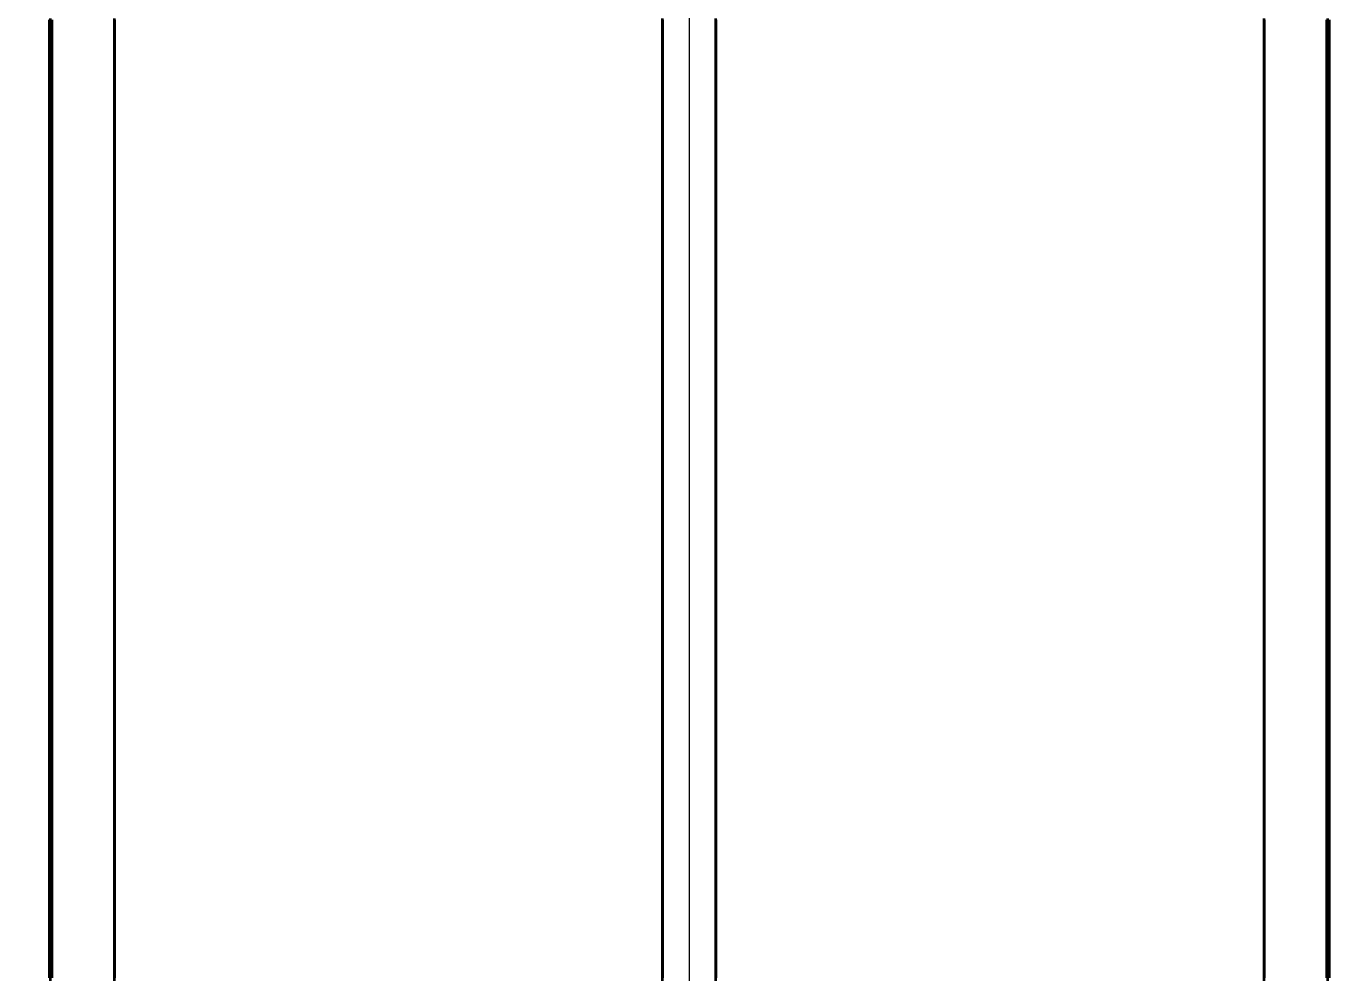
# Model space of a CAD drawing. Header units: millimetres. Extents: x 0 to 2382, y 0 to 420.
# Drawn here: x 178.68 to 184.79, y 111.96 to 116.41 of the extents above; entities that cross this region are included whole.
import ezdxf

# ---------------------------------------------------------------- set-up
doc = ezdxf.new("R2010")
doc.units = ezdxf.units.MM
doc.linetypes.add('IRAM-E-TRAZOS', pattern=[5, 4, -1])
for name, color, linetype, lineweight in [('01-VISIBLE', 7, 'CONTINUOUS', 70), ('02-OCULTA', 4, 'IRAM-E-TRAZOS', 35), ('04-COTA', 3, 'CONTINUOUS', 18)]:
    doc.layers.add(name, color=color, linetype=linetype, lineweight=lineweight)
doc.styles.add('ISO3098', font='isocpeur.ttf')
doc.dimstyles.new('FLAMA-IRAM', dxfattribs={"dimtxt": 3.5, "dimasz": 3.5, "dimexe": 2, "dimexo": 1.5, "dimgap": 1, "dimtad": 1, "dimdec": 1, "dimtxsty": 'ISO3098', "dimblk": 'IRAM_FLECHA', "dimblk1": 'IRAM_FLECHA', "dimblk2": 'IRAM_FLECHA', "dimcen": 2.5, "dimclrd": 256, "dimclre": 256, "dimclrt": 256, "dimazin": 3, "dimtfac": 1, "dimtmove": 0, "dimatfit": 3, "dimlwd": 18, "dimlwe": 18})

# ---------------------------------------------------------------- blocks, each defined once
blk = doc.blocks.new('IRAM_FLECHA')
blk.add_solid([(0, 0), (-1, 0.125), (-1, -0.125)])

msp = doc.modelspace()

# ---------------------------------------------------------------- linework, layer by layer
at = {"layer": '01-VISIBLE'}
for points in [[(178.7909, 116.4406), (178.7909, 116.3906), (178.7909, 116.3406), (178.7909, 116.2906), (178.7909, 116.2406), (178.7909, 116.1906), (178.7909, 116.1406), (178.7909, 116.0906), (178.7909, 116.0406), (178.7909, 115.9906), (178.7909, 115.9406), (178.7909, 115.8906), (178.7909, 115.8406), (178.7909, 115.7906), (178.7909, 115.7406), (178.7909, 115.6906), (178.7909, 115.6406), (178.7909, 115.5906), (178.7909, 115.5406), (178.7909, 115.4906), (178.7909, 115.4406), (178.7909, 115.3906), (178.7909, 115.3406), (178.7909, 115.2906), (178.7909, 115.2406), (178.7909, 115.1906), (178.7909, 115.1406), (178.7909, 115.0906), (178.7909, 115.0406), (178.7909, 114.9906), (178.7909, 114.9406), (178.7909, 114.8906), (178.7909, 114.8406), (178.7909, 114.7906), (178.7909, 114.7406), (178.7909, 114.6906), (178.7909, 114.6406), (178.7909, 114.5906), (178.7909, 114.5406), (178.7909, 114.4906), (178.7909, 114.4406), (178.7909, 114.3906), (178.7909, 114.3406), (178.7909, 114.2906), (178.7909, 114.2406), (178.7909, 114.1906), (178.7909, 114.1406), (178.7909, 114.0906), (178.7909, 114.0406), (178.7909, 113.9906), (178.7909, 113.9406), (178.7909, 113.8906), (178.7909, 113.8406), (178.7909, 113.7906), (178.7909, 113.7406), (178.7909, 113.6906), (178.7909, 113.6406), (178.7909, 113.5906), (178.7909, 113.5406), (178.7909, 113.4906), (178.7909, 113.4406), (178.7909, 113.3906), (178.7909, 113.3406), (178.7909, 113.2906), (178.7909, 113.2406), (178.7909, 113.1906), (178.7909, 113.1406), (178.7909, 113.0906), (178.7909, 113.0406), (178.7909, 112.9906), (178.7909, 112.9406), (178.7909, 112.8906), (178.7909, 112.8406), (178.7909, 112.7906), (178.7909, 112.7406), (178.7909, 112.6906), (178.7909, 112.6406), (178.7909, 112.5906), (178.7909, 112.5406), (178.7909, 112.4906), (178.7909, 112.4406), (178.7909, 112.3906), (178.7909, 112.3406), (178.7909, 112.2906), (178.7909, 112.2406), (178.7909, 112.1906), (178.7909, 112.1406), (178.7909, 112.0906), (178.7909, 112.0406), (178.7909, 111.9906), (178.7909, 111.9406)], [(184.7909, 116.4406), (184.7909, 116.3906), (184.7909, 116.3406), (184.7909, 116.2906), (184.7909, 116.2406), (184.7909, 116.1906), (184.7909, 116.1406), (184.7909, 116.0906), (184.7909, 116.0406), (184.7909, 115.9906), (184.7909, 115.9406), (184.7909, 115.8906), (184.7909, 115.8406), (184.7909, 115.7906), (184.7909, 115.7406), (184.7909, 115.6906), (184.7909, 115.6406), (184.7909, 115.5906), (184.7909, 115.5406), (184.7909, 115.4906), (184.7909, 115.4406), (184.7909, 115.3906), (184.7909, 115.3406), (184.7909, 115.2906), (184.7909, 115.2406), (184.7909, 115.1906), (184.7909, 115.1406), (184.7909, 115.0906), (184.7909, 115.0406), (184.7909, 114.9906), (184.7909, 114.9406), (184.7909, 114.8906), (184.7909, 114.8406), (184.7909, 114.7906), (184.7909, 114.7406), (184.7909, 114.6906), (184.7909, 114.6406), (184.7909, 114.5906), (184.7909, 114.5406), (184.7909, 114.4906), (184.7909, 114.4406), (184.7909, 114.3906), (184.7909, 114.3406), (184.7909, 114.2906), (184.7909, 114.2406), (184.7909, 114.1906), (184.7909, 114.1406), (184.7909, 114.0906), (184.7909, 114.0406), (184.7909, 113.9906), (184.7909, 113.9406), (184.7909, 113.8906), (184.7909, 113.8406), (184.7909, 113.7906), (184.7909, 113.7406), (184.7909, 113.6906), (184.7909, 113.6406), (184.7909, 113.5906), (184.7909, 113.5406), (184.7909, 113.4906), (184.7909, 113.4406), (184.7909, 113.3906), (184.7909, 113.3406), (184.7909, 113.2906), (184.7909, 113.2406), (184.7909, 113.1906), (184.7909, 113.1406), (184.7909, 113.0906), (184.7909, 113.0406), (184.7909, 112.9906), (184.7909, 112.9406), (184.7909, 112.8906), (184.7909, 112.8406), (184.7909, 112.7906), (184.7909, 112.7406), (184.7909, 112.6906), (184.7909, 112.6406), (184.7909, 112.5906), (184.7909, 112.5406), (184.7909, 112.4906), (184.7909, 112.4406), (184.7909, 112.3906), (184.7909, 112.3406), (184.7909, 112.2906), (184.7909, 112.2406), (184.7909, 112.1906), (184.7909, 112.1406), (184.7909, 112.0906), (184.7909, 112.0406), (184.7909, 111.9906), (184.7909, 111.9406)]]:
    msp.add_lwpolyline(points, dxfattribs=at)
at = {"layer": '02-OCULTA'}
for points in [[(178.7909, 111.9116), (178.7909, 111.9746), (178.7909, 112.0376), (178.7909, 112.1006), (178.7909, 112.1636), (178.7909, 112.2266), (178.7909, 112.2896), (178.7909, 112.3526), (178.7909, 112.4156), (178.7909, 112.4786), (178.7909, 112.5416), (178.7909, 112.6046), (178.7909, 112.6676), (178.7909, 112.7306), (178.7909, 112.7936), (178.7909, 112.8566), (178.7909, 112.9196), (178.7909, 112.9826), (178.7909, 113.0456), (178.7909, 113.1086), (178.7909, 113.1716), (178.7909, 113.2346), (178.7909, 113.2976), (178.7909, 113.3606), (178.7909, 113.4236), (178.7909, 113.4866), (178.7909, 113.5496), (178.7909, 113.6126), (178.7909, 113.6756), (178.7909, 113.7386), (178.7909, 113.8016), (178.7909, 113.8646), (178.7909, 113.9276), (178.7909, 113.9906), (178.7909, 114.0536), (178.7909, 114.1166), (178.7909, 114.1796), (178.7909, 114.2426), (178.7909, 114.3056), (178.7909, 114.3686), (178.7909, 114.4316), (178.7909, 114.4946), (178.7909, 114.5576), (178.7909, 114.6206), (178.7909, 114.6836), (178.7909, 114.7466), (178.7909, 114.8096), (178.7909, 114.8726), (178.7909, 114.9356), (178.7909, 114.9986), (178.7909, 115.0616), (178.7909, 115.1246), (178.7909, 115.1876), (178.7909, 115.2506), (178.7909, 115.3136), (178.7909, 115.3766), (178.7909, 115.4396), (178.7909, 115.5026), (178.7909, 115.5656), (178.7909, 115.6286), (178.7909, 115.6916), (178.7909, 115.7546), (178.7909, 115.8176), (178.7909, 115.8806), (178.7909, 115.9436), (178.7909, 116.0066), (178.7909, 116.0696), (178.7909, 116.1326), (178.7909, 116.1956), (178.7909, 116.2586), (178.7909, 116.3216), (178.7909, 116.3846), (178.7909, 116.4476)], [(178.7909, 111.8906), (178.7909, 111.9781), (178.7909, 112.0656), (178.7909, 112.1531), (178.7909, 112.2406), (178.7909, 112.3281), (178.7909, 112.4156), (178.7909, 112.5031), (178.7909, 112.5906), (178.7909, 112.6781), (178.7909, 112.7656), (178.7909, 112.8531), (178.7909, 112.9406), (178.7909, 113.0281), (178.7909, 113.1156), (178.7909, 113.2031), (178.7909, 113.2906), (178.7909, 113.3781), (178.7909, 113.4656), (178.7909, 113.5531), (178.7909, 113.6406), (178.7909, 113.7281), (178.7909, 113.8156), (178.7909, 113.9031), (178.7909, 113.9906), (178.7909, 114.0781), (178.7909, 114.1656), (178.7909, 114.2531), (178.7909, 114.3406), (178.7909, 114.4281), (178.7909, 114.5156), (178.7909, 114.6031), (178.7909, 114.6906), (178.7909, 114.7781), (178.7909, 114.8656), (178.7909, 114.9531), (178.7909, 115.0406), (178.7909, 115.1281), (178.7909, 115.2156), (178.7909, 115.3031), (178.7909, 115.3906), (178.7909, 115.4781), (178.7909, 115.5656), (178.7909, 115.6531), (178.7909, 115.7406), (178.7909, 115.8281), (178.7909, 115.9156), (178.7909, 116.0031), (178.7909, 116.0906), (178.7909, 116.1781), (178.7909, 116.2656), (178.7909, 116.3531), (178.7909, 116.4406)], [(178.7909, 116.4406), (178.7909, 116.3906), (178.7909, 116.3406), (178.7909, 116.2906), (178.7909, 116.2406), (178.7909, 116.1906), (178.7909, 116.1406), (178.7909, 116.0906), (178.7909, 116.0406), (178.7909, 115.9906), (178.7909, 115.9406), (178.7909, 115.8906), (178.7909, 115.8406), (178.7909, 115.7906), (178.7909, 115.7406), (178.7909, 115.6906), (178.7909, 115.6406), (178.7909, 115.5906), (178.7909, 115.5406), (178.7909, 115.4906), (178.7909, 115.4406), (178.7909, 115.3906), (178.7909, 115.3406), (178.7909, 115.2906), (178.7909, 115.2406), (178.7909, 115.1906), (178.7909, 115.1406), (178.7909, 115.0906), (178.7909, 115.0406), (178.7909, 114.9906), (178.7909, 114.9406), (178.7909, 114.8906), (178.7909, 114.8406), (178.7909, 114.7906), (178.7909, 114.7406), (178.7909, 114.6906), (178.7909, 114.6406), (178.7909, 114.5906), (178.7909, 114.5406), (178.7909, 114.4906), (178.7909, 114.4406), (178.7909, 114.3906), (178.7909, 114.3406), (178.7909, 114.2906), (178.7909, 114.2406), (178.7909, 114.1906), (178.7909, 114.1406), (178.7909, 114.0906), (178.7909, 114.0406), (178.7909, 113.9906), (178.7909, 113.9406), (178.7909, 113.8906), (178.7909, 113.8406), (178.7909, 113.7906), (178.7909, 113.7406), (178.7909, 113.6906), (178.7909, 113.6406), (178.7909, 113.5906), (178.7909, 113.5406), (178.7909, 113.4906), (178.7909, 113.4406), (178.7909, 113.3906), (178.7909, 113.3406), (178.7909, 113.2906), (178.7909, 113.2406), (178.7909, 113.1906), (178.7909, 113.1406), (178.7909, 113.0906), (178.7909, 113.0406), (178.7909, 112.9906), (178.7909, 112.9406), (178.7909, 112.8906), (178.7909, 112.8406), (178.7909, 112.7906), (178.7909, 112.7406), (178.7909, 112.6906), (178.7909, 112.6406), (178.7909, 112.5906), (178.7909, 112.5406), (178.7909, 112.4906), (178.7909, 112.4406), (178.7909, 112.3906), (178.7909, 112.3406), (178.7909, 112.2906), (178.7909, 112.2406), (178.7909, 112.1906), (178.7909, 112.1406), (178.7909, 112.0906), (178.7909, 112.0406), (178.7909, 111.9906), (178.7909, 111.9406)], [(179.0909, 111.9116), (179.0909, 111.9746), (179.0909, 112.0376), (179.0909, 112.1006), (179.0909, 112.1636), (179.0909, 112.2266), (179.0909, 112.2896), (179.0909, 112.3526), (179.0909, 112.4156), (179.0909, 112.4786), (179.0909, 112.5416), (179.0909, 112.6046), (179.0909, 112.6676), (179.0909, 112.7306), (179.0909, 112.7936), (179.0909, 112.8566), (179.0909, 112.9196), (179.0909, 112.9826), (179.0909, 113.0456), (179.0909, 113.1086), (179.0909, 113.1716), (179.0909, 113.2346), (179.0909, 113.2976), (179.0909, 113.3606), (179.0909, 113.4236), (179.0909, 113.4866), (179.0909, 113.5496), (179.0909, 113.6126), (179.0909, 113.6756), (179.0909, 113.7386), (179.0909, 113.8016), (179.0909, 113.8646), (179.0909, 113.9276), (179.0909, 113.9906), (179.0909, 114.0536), (179.0909, 114.1166), (179.0909, 114.1796), (179.0909, 114.2426), (179.0909, 114.3056), (179.0909, 114.3686), (179.0909, 114.4316), (179.0909, 114.4946), (179.0909, 114.5576), (179.0909, 114.6206), (179.0909, 114.6836), (179.0909, 114.7466), (179.0909, 114.8096), (179.0909, 114.8726), (179.0909, 114.9356), (179.0909, 114.9986), (179.0909, 115.0616), (179.0909, 115.1246), (179.0909, 115.1876), (179.0909, 115.2506), (179.0909, 115.3136), (179.0909, 115.3766), (179.0909, 115.4396), (179.0909, 115.5026), (179.0909, 115.5656), (179.0909, 115.6286), (179.0909, 115.6916), (179.0909, 115.7546), (179.0909, 115.8176), (179.0909, 115.8806), (179.0909, 115.9436), (179.0909, 116.0066), (179.0909, 116.0696), (179.0909, 116.1326), (179.0909, 116.1956), (179.0909, 116.2586), (179.0909, 116.3216), (179.0909, 116.3846), (179.0909, 116.4476)], [(179.0909, 111.9206), (179.0909, 111.9826), (179.0909, 112.0446), (179.0909, 112.1066), (179.0909, 112.1686), (179.0909, 112.2306), (179.0909, 112.2926), (179.0909, 112.3546), (179.0909, 112.4166), (179.0909, 112.4786), (179.0909, 112.5406), (179.0909, 112.6026), (179.0909, 112.6646), (179.0909, 112.7266), (179.0909, 112.7886), (179.0909, 112.8506), (179.0909, 112.9126), (179.0909, 112.9746), (179.0909, 113.0366), (179.0909, 113.0986), (179.0909, 113.1606), (179.0909, 113.2226), (179.0909, 113.2846), (179.0909, 113.3466), (179.0909, 113.4086), (179.0909, 113.4706), (179.0909, 113.5326), (179.0909, 113.5946), (179.0909, 113.6566), (179.0909, 113.7186), (179.0909, 113.7806), (179.0909, 113.8426), (179.0909, 113.9046), (179.0909, 113.9666), (179.0909, 114.0286), (179.0909, 114.0906), (179.0909, 114.1526), (179.0909, 114.2146), (179.0909, 114.2766), (179.0909, 114.3386), (179.0909, 114.4006), (179.0909, 114.4626), (179.0909, 114.5246), (179.0909, 114.5866), (179.0909, 114.6486), (179.0909, 114.7106), (179.0909, 114.7726), (179.0909, 114.8346), (179.0909, 114.8966), (179.0909, 114.9586), (179.0909, 115.0206), (179.0909, 115.0826), (179.0909, 115.1446), (179.0909, 115.2066), (179.0909, 115.2686), (179.0909, 115.3306), (179.0909, 115.3926), (179.0909, 115.4546), (179.0909, 115.5166), (179.0909, 115.5786), (179.0909, 115.6406), (179.0909, 115.7026), (179.0909, 115.7646), (179.0909, 115.8266), (179.0909, 115.8886), (179.0909, 115.9506), (179.0909, 116.0126), (179.0909, 116.0746), (179.0909, 116.1366), (179.0909, 116.1986), (179.0909, 116.2606), (179.0909, 116.3226), (179.0909, 116.3846), (179.0909, 116.4466)], [(179.0909, 116.4406), (179.0909, 116.3906), (179.0909, 116.3406), (179.0909, 116.2906), (179.0909, 116.2406), (179.0909, 116.1906), (179.0909, 116.1406), (179.0909, 116.0906), (179.0909, 116.0406), (179.0909, 115.9906), (179.0909, 115.9406), (179.0909, 115.8906), (179.0909, 115.8406), (179.0909, 115.7906), (179.0909, 115.7406), (179.0909, 115.6906), (179.0909, 115.6406), (179.0909, 115.5906), (179.0909, 115.5406), (179.0909, 115.4906), (179.0909, 115.4406), (179.0909, 115.3906), (179.0909, 115.3406), (179.0909, 115.2906), (179.0909, 115.2406), (179.0909, 115.1906), (179.0909, 115.1406), (179.0909, 115.0906), (179.0909, 115.0406), (179.0909, 114.9906), (179.0909, 114.9406), (179.0909, 114.8906), (179.0909, 114.8406), (179.0909, 114.7906), (179.0909, 114.7406), (179.0909, 114.6906), (179.0909, 114.6406), (179.0909, 114.5906), (179.0909, 114.5406), (179.0909, 114.4906), (179.0909, 114.4406), (179.0909, 114.3906), (179.0909, 114.3406), (179.0909, 114.2906), (179.0909, 114.2406), (179.0909, 114.1906), (179.0909, 114.1406), (179.0909, 114.0906), (179.0909, 114.0406), (179.0909, 113.9906), (179.0909, 113.9406), (179.0909, 113.8906), (179.0909, 113.8406), (179.0909, 113.7906), (179.0909, 113.7406), (179.0909, 113.6906), (179.0909, 113.6406), (179.0909, 113.5906), (179.0909, 113.5406), (179.0909, 113.4906), (179.0909, 113.4406), (179.0909, 113.3906), (179.0909, 113.3406), (179.0909, 113.2906), (179.0909, 113.2406), (179.0909, 113.1906), (179.0909, 113.1406), (179.0909, 113.0906), (179.0909, 113.0406), (179.0909, 112.9906), (179.0909, 112.9406), (179.0909, 112.8906), (179.0909, 112.8406), (179.0909, 112.7906), (179.0909, 112.7406), (179.0909, 112.6906), (179.0909, 112.6406), (179.0909, 112.5906), (179.0909, 112.5406), (179.0909, 112.4906), (179.0909, 112.4406), (179.0909, 112.3906), (179.0909, 112.3406), (179.0909, 112.2906), (179.0909, 112.2406), (179.0909, 112.1906), (179.0909, 112.1406), (179.0909, 112.0906), (179.0909, 112.0406), (179.0909, 111.9906), (179.0909, 111.9406)], [(179.0909, 116.4406), (179.0909, 116.3906), (179.0909, 116.3406), (179.0909, 116.2906), (179.0909, 116.2406), (179.0909, 116.1906), (179.0909, 116.1406), (179.0909, 116.0906), (179.0909, 116.0406), (179.0909, 115.9906), (179.0909, 115.9406), (179.0909, 115.8906), (179.0909, 115.8406), (179.0909, 115.7906), (179.0909, 115.7406), (179.0909, 115.6906), (179.0909, 115.6406), (179.0909, 115.5906), (179.0909, 115.5406), (179.0909, 115.4906), (179.0909, 115.4406), (179.0909, 115.3906), (179.0909, 115.3406), (179.0909, 115.2906), (179.0909, 115.2406), (179.0909, 115.1906), (179.0909, 115.1406), (179.0909, 115.0906), (179.0909, 115.0406), (179.0909, 114.9906), (179.0909, 114.9406), (179.0909, 114.8906), (179.0909, 114.8406), (179.0909, 114.7906), (179.0909, 114.7406), (179.0909, 114.6906), (179.0909, 114.6406), (179.0909, 114.5906), (179.0909, 114.5406), (179.0909, 114.4906), (179.0909, 114.4406), (179.0909, 114.3906), (179.0909, 114.3406), (179.0909, 114.2906), (179.0909, 114.2406), (179.0909, 114.1906), (179.0909, 114.1406), (179.0909, 114.0906), (179.0909, 114.0406), (179.0909, 113.9906), (179.0909, 113.9406), (179.0909, 113.8906), (179.0909, 113.8406), (179.0909, 113.7906), (179.0909, 113.7406), (179.0909, 113.6906), (179.0909, 113.6406), (179.0909, 113.5906), (179.0909, 113.5406), (179.0909, 113.4906), (179.0909, 113.4406), (179.0909, 113.3906), (179.0909, 113.3406), (179.0909, 113.2906), (179.0909, 113.2406), (179.0909, 113.1906), (179.0909, 113.1406), (179.0909, 113.0906), (179.0909, 113.0406), (179.0909, 112.9906), (179.0909, 112.9406), (179.0909, 112.8906), (179.0909, 112.8406), (179.0909, 112.7906), (179.0909, 112.7406), (179.0909, 112.6906), (179.0909, 112.6406), (179.0909, 112.5906), (179.0909, 112.5406), (179.0909, 112.4906), (179.0909, 112.4406), (179.0909, 112.3906), (179.0909, 112.3406), (179.0909, 112.2906), (179.0909, 112.2406), (179.0909, 112.1906), (179.0909, 112.1406), (179.0909, 112.0906), (179.0909, 112.0406), (179.0909, 111.9906), (179.0909, 111.9406)], [(181.6659, 111.9206), (181.6659, 111.9826), (181.6659, 112.0446), (181.6659, 112.1066), (181.6659, 112.1686), (181.6659, 112.2306), (181.6659, 112.2926), (181.6659, 112.3546), (181.6659, 112.4166), (181.6659, 112.4786), (181.6659, 112.5406), (181.6659, 112.6026), (181.6659, 112.6646), (181.6659, 112.7266), (181.6659, 112.7886), (181.6659, 112.8506), (181.6659, 112.9126), (181.6659, 112.9746), (181.6659, 113.0366), (181.6659, 113.0986), (181.6659, 113.1606), (181.6659, 113.2226), (181.6659, 113.2846), (181.6659, 113.3466), (181.6659, 113.4086), (181.6659, 113.4706), (181.6659, 113.5326), (181.6659, 113.5946), (181.6659, 113.6566), (181.6659, 113.7186), (181.6659, 113.7806), (181.6659, 113.8426), (181.6659, 113.9046), (181.6659, 113.9666), (181.6659, 114.0286), (181.6659, 114.0906), (181.6659, 114.1526), (181.6659, 114.2146), (181.6659, 114.2766), (181.6659, 114.3386), (181.6659, 114.4006), (181.6659, 114.4626), (181.6659, 114.5246), (181.6659, 114.5866), (181.6659, 114.6486), (181.6659, 114.7106), (181.6659, 114.7726), (181.6659, 114.8346), (181.6659, 114.8966), (181.6659, 114.9586), (181.6659, 115.0206), (181.6659, 115.0826), (181.6659, 115.1446), (181.6659, 115.2066), (181.6659, 115.2686), (181.6659, 115.3306), (181.6659, 115.3926), (181.6659, 115.4546), (181.6659, 115.5166), (181.6659, 115.5786), (181.6659, 115.6406), (181.6659, 115.7026), (181.6659, 115.7646), (181.6659, 115.8266), (181.6659, 115.8886), (181.6659, 115.9506), (181.6659, 116.0126), (181.6659, 116.0746), (181.6659, 116.1366), (181.6659, 116.1986), (181.6659, 116.2606), (181.6659, 116.3226), (181.6659, 116.3846), (181.6659, 116.4466)], [(181.6659, 116.4406), (181.6659, 116.3906), (181.6659, 116.3406), (181.6659, 116.2906), (181.6659, 116.2406), (181.6659, 116.1906), (181.6659, 116.1406), (181.6659, 116.0906), (181.6659, 116.0406), (181.6659, 115.9906), (181.6659, 115.9406), (181.6659, 115.8906), (181.6659, 115.8406), (181.6659, 115.7906), (181.6659, 115.7406), (181.6659, 115.6906), (181.6659, 115.6406), (181.6659, 115.5906), (181.6659, 115.5406), (181.6659, 115.4906), (181.6659, 115.4406), (181.6659, 115.3906), (181.6659, 115.3406), (181.6659, 115.2906), (181.6659, 115.2406), (181.6659, 115.1906), (181.6659, 115.1406), (181.6659, 115.0906), (181.6659, 115.0406), (181.6659, 114.9906), (181.6659, 114.9406), (181.6659, 114.8906), (181.6659, 114.8406), (181.6659, 114.7906), (181.6659, 114.7406), (181.6659, 114.6906), (181.6659, 114.6406), (181.6659, 114.5906), (181.6659, 114.5406), (181.6659, 114.4906), (181.6659, 114.4406), (181.6659, 114.3906), (181.6659, 114.3406), (181.6659, 114.2906), (181.6659, 114.2406), (181.6659, 114.1906), (181.6659, 114.1406), (181.6659, 114.0906), (181.6659, 114.0406), (181.6659, 113.9906), (181.6659, 113.9406), (181.6659, 113.8906), (181.6659, 113.8406), (181.6659, 113.7906), (181.6659, 113.7406), (181.6659, 113.6906), (181.6659, 113.6406), (181.6659, 113.5906), (181.6659, 113.5406), (181.6659, 113.4906), (181.6659, 113.4406), (181.6659, 113.3906), (181.6659, 113.3406), (181.6659, 113.2906), (181.6659, 113.2406), (181.6659, 113.1906), (181.6659, 113.1406), (181.6659, 113.0906), (181.6659, 113.0406), (181.6659, 112.9906), (181.6659, 112.9406), (181.6659, 112.8906), (181.6659, 112.8406), (181.6659, 112.7906), (181.6659, 112.7406), (181.6659, 112.6906), (181.6659, 112.6406), (181.6659, 112.5906), (181.6659, 112.5406), (181.6659, 112.4906), (181.6659, 112.4406), (181.6659, 112.3906), (181.6659, 112.3406), (181.6659, 112.2906), (181.6659, 112.2406), (181.6659, 112.1906), (181.6659, 112.1406), (181.6659, 112.0906), (181.6659, 112.0406), (181.6659, 111.9906), (181.6659, 111.9406)], [(181.9159, 111.9206), (181.9159, 111.9826), (181.9159, 112.0446), (181.9159, 112.1066), (181.9159, 112.1686), (181.9159, 112.2306), (181.9159, 112.2926), (181.9159, 112.3546), (181.9159, 112.4166), (181.9159, 112.4786), (181.9159, 112.5406), (181.9159, 112.6026), (181.9159, 112.6646), (181.9159, 112.7266), (181.9159, 112.7886), (181.9159, 112.8506), (181.9159, 112.9126), (181.9159, 112.9746), (181.9159, 113.0366), (181.9159, 113.0986), (181.9159, 113.1606), (181.9159, 113.2226), (181.9159, 113.2846), (181.9159, 113.3466), (181.9159, 113.4086), (181.9159, 113.4706), (181.9159, 113.5326), (181.9159, 113.5946), (181.9159, 113.6566), (181.9159, 113.7186), (181.9159, 113.7806), (181.9159, 113.8426), (181.9159, 113.9046), (181.9159, 113.9666), (181.9159, 114.0286), (181.9159, 114.0906), (181.9159, 114.1526), (181.9159, 114.2146), (181.9159, 114.2766), (181.9159, 114.3386), (181.9159, 114.4006), (181.9159, 114.4626), (181.9159, 114.5246), (181.9159, 114.5866), (181.9159, 114.6486), (181.9159, 114.7106), (181.9159, 114.7726), (181.9159, 114.8346), (181.9159, 114.8966), (181.9159, 114.9586), (181.9159, 115.0206), (181.9159, 115.0826), (181.9159, 115.1446), (181.9159, 115.2066), (181.9159, 115.2686), (181.9159, 115.3306), (181.9159, 115.3926), (181.9159, 115.4546), (181.9159, 115.5166), (181.9159, 115.5786), (181.9159, 115.6406), (181.9159, 115.7026), (181.9159, 115.7646), (181.9159, 115.8266), (181.9159, 115.8886), (181.9159, 115.9506), (181.9159, 116.0126), (181.9159, 116.0746), (181.9159, 116.1366), (181.9159, 116.1986), (181.9159, 116.2606), (181.9159, 116.3226), (181.9159, 116.3846), (181.9159, 116.4466)], [(181.9159, 116.4406), (181.9159, 116.3906), (181.9159, 116.3406), (181.9159, 116.2906), (181.9159, 116.2406), (181.9159, 116.1906), (181.9159, 116.1406), (181.9159, 116.0906), (181.9159, 116.0406), (181.9159, 115.9906), (181.9159, 115.9406), (181.9159, 115.8906), (181.9159, 115.8406), (181.9159, 115.7906), (181.9159, 115.7406), (181.9159, 115.6906), (181.9159, 115.6406), (181.9159, 115.5906), (181.9159, 115.5406), (181.9159, 115.4906), (181.9159, 115.4406), (181.9159, 115.3906), (181.9159, 115.3406), (181.9159, 115.2906), (181.9159, 115.2406), (181.9159, 115.1906), (181.9159, 115.1406), (181.9159, 115.0906), (181.9159, 115.0406), (181.9159, 114.9906), (181.9159, 114.9406), (181.9159, 114.8906), (181.9159, 114.8406), (181.9159, 114.7906), (181.9159, 114.7406), (181.9159, 114.6906), (181.9159, 114.6406), (181.9159, 114.5906), (181.9159, 114.5406), (181.9159, 114.4906), (181.9159, 114.4406), (181.9159, 114.3906), (181.9159, 114.3406), (181.9159, 114.2906), (181.9159, 114.2406), (181.9159, 114.1906), (181.9159, 114.1406), (181.9159, 114.0906), (181.9159, 114.0406), (181.9159, 113.9906), (181.9159, 113.9406), (181.9159, 113.8906), (181.9159, 113.8406), (181.9159, 113.7906), (181.9159, 113.7406), (181.9159, 113.6906), (181.9159, 113.6406), (181.9159, 113.5906), (181.9159, 113.5406), (181.9159, 113.4906), (181.9159, 113.4406), (181.9159, 113.3906), (181.9159, 113.3406), (181.9159, 113.2906), (181.9159, 113.2406), (181.9159, 113.1906), (181.9159, 113.1406), (181.9159, 113.0906), (181.9159, 113.0406), (181.9159, 112.9906), (181.9159, 112.9406), (181.9159, 112.8906), (181.9159, 112.8406), (181.9159, 112.7906), (181.9159, 112.7406), (181.9159, 112.6906), (181.9159, 112.6406), (181.9159, 112.5906), (181.9159, 112.5406), (181.9159, 112.4906), (181.9159, 112.4406), (181.9159, 112.3906), (181.9159, 112.3406), (181.9159, 112.2906), (181.9159, 112.2406), (181.9159, 112.1906), (181.9159, 112.1406), (181.9159, 112.0906), (181.9159, 112.0406), (181.9159, 111.9906), (181.9159, 111.9406)], [(184.4909, 111.9116), (184.4909, 111.9746), (184.4909, 112.0376), (184.4909, 112.1006), (184.4909, 112.1636), (184.4909, 112.2266), (184.4909, 112.2896), (184.4909, 112.3526), (184.4909, 112.4156), (184.4909, 112.4786), (184.4909, 112.5416), (184.4909, 112.6046), (184.4909, 112.6676), (184.4909, 112.7306), (184.4909, 112.7936), (184.4909, 112.8566), (184.4909, 112.9196), (184.4909, 112.9826), (184.4909, 113.0456), (184.4909, 113.1086), (184.4909, 113.1716), (184.4909, 113.2346), (184.4909, 113.2976), (184.4909, 113.3606), (184.4909, 113.4236), (184.4909, 113.4866), (184.4909, 113.5496), (184.4909, 113.6126), (184.4909, 113.6756), (184.4909, 113.7386), (184.4909, 113.8016), (184.4909, 113.8646), (184.4909, 113.9276), (184.4909, 113.9906), (184.4909, 114.0536), (184.4909, 114.1166), (184.4909, 114.1796), (184.4909, 114.2426), (184.4909, 114.3056), (184.4909, 114.3686), (184.4909, 114.4316), (184.4909, 114.4946), (184.4909, 114.5576), (184.4909, 114.6206), (184.4909, 114.6836), (184.4909, 114.7466), (184.4909, 114.8096), (184.4909, 114.8726), (184.4909, 114.9356), (184.4909, 114.9986), (184.4909, 115.0616), (184.4909, 115.1246), (184.4909, 115.1876), (184.4909, 115.2506), (184.4909, 115.3136), (184.4909, 115.3766), (184.4909, 115.4396), (184.4909, 115.5026), (184.4909, 115.5656), (184.4909, 115.6286), (184.4909, 115.6916), (184.4909, 115.7546), (184.4909, 115.8176), (184.4909, 115.8806), (184.4909, 115.9436), (184.4909, 116.0066), (184.4909, 116.0696), (184.4909, 116.1326), (184.4909, 116.1956), (184.4909, 116.2586), (184.4909, 116.3216), (184.4909, 116.3846), (184.4909, 116.4476)], [(184.4909, 111.9206), (184.4909, 111.9826), (184.4909, 112.0446), (184.4909, 112.1066), (184.4909, 112.1686), (184.4909, 112.2306), (184.4909, 112.2926), (184.4909, 112.3546), (184.4909, 112.4166), (184.4909, 112.4786), (184.4909, 112.5406), (184.4909, 112.6026), (184.4909, 112.6646), (184.4909, 112.7266), (184.4909, 112.7886), (184.4909, 112.8506), (184.4909, 112.9126), (184.4909, 112.9746), (184.4909, 113.0366), (184.4909, 113.0986), (184.4909, 113.1606), (184.4909, 113.2226), (184.4909, 113.2846), (184.4909, 113.3466), (184.4909, 113.4086), (184.4909, 113.4706), (184.4909, 113.5326), (184.4909, 113.5946), (184.4909, 113.6566), (184.4909, 113.7186), (184.4909, 113.7806), (184.4909, 113.8426), (184.4909, 113.9046), (184.4909, 113.9666), (184.4909, 114.0286), (184.4909, 114.0906), (184.4909, 114.1526), (184.4909, 114.2146), (184.4909, 114.2766), (184.4909, 114.3386), (184.4909, 114.4006), (184.4909, 114.4626), (184.4909, 114.5246), (184.4909, 114.5866), (184.4909, 114.6486), (184.4909, 114.7106), (184.4909, 114.7726), (184.4909, 114.8346), (184.4909, 114.8966), (184.4909, 114.9586), (184.4909, 115.0206), (184.4909, 115.0826), (184.4909, 115.1446), (184.4909, 115.2066), (184.4909, 115.2686), (184.4909, 115.3306), (184.4909, 115.3926), (184.4909, 115.4546), (184.4909, 115.5166), (184.4909, 115.5786), (184.4909, 115.6406), (184.4909, 115.7026), (184.4909, 115.7646), (184.4909, 115.8266), (184.4909, 115.8886), (184.4909, 115.9506), (184.4909, 116.0126), (184.4909, 116.0746), (184.4909, 116.1366), (184.4909, 116.1986), (184.4909, 116.2606), (184.4909, 116.3226), (184.4909, 116.3846), (184.4909, 116.4466)], [(184.4909, 116.4406), (184.4909, 116.3906), (184.4909, 116.3406), (184.4909, 116.2906), (184.4909, 116.2406), (184.4909, 116.1906), (184.4909, 116.1406), (184.4909, 116.0906), (184.4909, 116.0406), (184.4909, 115.9906), (184.4909, 115.9406), (184.4909, 115.8906), (184.4909, 115.8406), (184.4909, 115.7906), (184.4909, 115.7406), (184.4909, 115.6906), (184.4909, 115.6406), (184.4909, 115.5906), (184.4909, 115.5406), (184.4909, 115.4906), (184.4909, 115.4406), (184.4909, 115.3906), (184.4909, 115.3406), (184.4909, 115.2906), (184.4909, 115.2406), (184.4909, 115.1906), (184.4909, 115.1406), (184.4909, 115.0906), (184.4909, 115.0406), (184.4909, 114.9906), (184.4909, 114.9406), (184.4909, 114.8906), (184.4909, 114.8406), (184.4909, 114.7906), (184.4909, 114.7406), (184.4909, 114.6906), (184.4909, 114.6406), (184.4909, 114.5906), (184.4909, 114.5406), (184.4909, 114.4906), (184.4909, 114.4406), (184.4909, 114.3906), (184.4909, 114.3406), (184.4909, 114.2906), (184.4909, 114.2406), (184.4909, 114.1906), (184.4909, 114.1406), (184.4909, 114.0906), (184.4909, 114.0406), (184.4909, 113.9906), (184.4909, 113.9406), (184.4909, 113.8906), (184.4909, 113.8406), (184.4909, 113.7906), (184.4909, 113.7406), (184.4909, 113.6906), (184.4909, 113.6406), (184.4909, 113.5906), (184.4909, 113.5406), (184.4909, 113.4906), (184.4909, 113.4406), (184.4909, 113.3906), (184.4909, 113.3406), (184.4909, 113.2906), (184.4909, 113.2406), (184.4909, 113.1906), (184.4909, 113.1406), (184.4909, 113.0906), (184.4909, 113.0406), (184.4909, 112.9906), (184.4909, 112.9406), (184.4909, 112.8906), (184.4909, 112.8406), (184.4909, 112.7906), (184.4909, 112.7406), (184.4909, 112.6906), (184.4909, 112.6406), (184.4909, 112.5906), (184.4909, 112.5406), (184.4909, 112.4906), (184.4909, 112.4406), (184.4909, 112.3906), (184.4909, 112.3406), (184.4909, 112.2906), (184.4909, 112.2406), (184.4909, 112.1906), (184.4909, 112.1406), (184.4909, 112.0906), (184.4909, 112.0406), (184.4909, 111.9906), (184.4909, 111.9406)], [(184.4909, 116.4406), (184.4909, 116.3906), (184.4909, 116.3406), (184.4909, 116.2906), (184.4909, 116.2406), (184.4909, 116.1906), (184.4909, 116.1406), (184.4909, 116.0906), (184.4909, 116.0406), (184.4909, 115.9906), (184.4909, 115.9406), (184.4909, 115.8906), (184.4909, 115.8406), (184.4909, 115.7906), (184.4909, 115.7406), (184.4909, 115.6906), (184.4909, 115.6406), (184.4909, 115.5906), (184.4909, 115.5406), (184.4909, 115.4906), (184.4909, 115.4406), (184.4909, 115.3906), (184.4909, 115.3406), (184.4909, 115.2906), (184.4909, 115.2406), (184.4909, 115.1906), (184.4909, 115.1406), (184.4909, 115.0906), (184.4909, 115.0406), (184.4909, 114.9906), (184.4909, 114.9406), (184.4909, 114.8906), (184.4909, 114.8406), (184.4909, 114.7906), (184.4909, 114.7406), (184.4909, 114.6906), (184.4909, 114.6406), (184.4909, 114.5906), (184.4909, 114.5406), (184.4909, 114.4906), (184.4909, 114.4406), (184.4909, 114.3906), (184.4909, 114.3406), (184.4909, 114.2906), (184.4909, 114.2406), (184.4909, 114.1906), (184.4909, 114.1406), (184.4909, 114.0906), (184.4909, 114.0406), (184.4909, 113.9906), (184.4909, 113.9406), (184.4909, 113.8906), (184.4909, 113.8406), (184.4909, 113.7906), (184.4909, 113.7406), (184.4909, 113.6906), (184.4909, 113.6406), (184.4909, 113.5906), (184.4909, 113.5406), (184.4909, 113.4906), (184.4909, 113.4406), (184.4909, 113.3906), (184.4909, 113.3406), (184.4909, 113.2906), (184.4909, 113.2406), (184.4909, 113.1906), (184.4909, 113.1406), (184.4909, 113.0906), (184.4909, 113.0406), (184.4909, 112.9906), (184.4909, 112.9406), (184.4909, 112.8906), (184.4909, 112.8406), (184.4909, 112.7906), (184.4909, 112.7406), (184.4909, 112.6906), (184.4909, 112.6406), (184.4909, 112.5906), (184.4909, 112.5406), (184.4909, 112.4906), (184.4909, 112.4406), (184.4909, 112.3906), (184.4909, 112.3406), (184.4909, 112.2906), (184.4909, 112.2406), (184.4909, 112.1906), (184.4909, 112.1406), (184.4909, 112.0906), (184.4909, 112.0406), (184.4909, 111.9906), (184.4909, 111.9406)], [(184.7909, 111.9116), (184.7909, 111.9746), (184.7909, 112.0376), (184.7909, 112.1006), (184.7909, 112.1636), (184.7909, 112.2266), (184.7909, 112.2896), (184.7909, 112.3526), (184.7909, 112.4156), (184.7909, 112.4786), (184.7909, 112.5416), (184.7909, 112.6046), (184.7909, 112.6676), (184.7909, 112.7306), (184.7909, 112.7936), (184.7909, 112.8566), (184.7909, 112.9196), (184.7909, 112.9826), (184.7909, 113.0456), (184.7909, 113.1086), (184.7909, 113.1716), (184.7909, 113.2346), (184.7909, 113.2976), (184.7909, 113.3606), (184.7909, 113.4236), (184.7909, 113.4866), (184.7909, 113.5496), (184.7909, 113.6126), (184.7909, 113.6756), (184.7909, 113.7386), (184.7909, 113.8016), (184.7909, 113.8646), (184.7909, 113.9276), (184.7909, 113.9906), (184.7909, 114.0536), (184.7909, 114.1166), (184.7909, 114.1796), (184.7909, 114.2426), (184.7909, 114.3056), (184.7909, 114.3686), (184.7909, 114.4316), (184.7909, 114.4946), (184.7909, 114.5576), (184.7909, 114.6206), (184.7909, 114.6836), (184.7909, 114.7466), (184.7909, 114.8096), (184.7909, 114.8726), (184.7909, 114.9356), (184.7909, 114.9986), (184.7909, 115.0616), (184.7909, 115.1246), (184.7909, 115.1876), (184.7909, 115.2506), (184.7909, 115.3136), (184.7909, 115.3766), (184.7909, 115.4396), (184.7909, 115.5026), (184.7909, 115.5656), (184.7909, 115.6286), (184.7909, 115.6916), (184.7909, 115.7546), (184.7909, 115.8176), (184.7909, 115.8806), (184.7909, 115.9436), (184.7909, 116.0066), (184.7909, 116.0696), (184.7909, 116.1326), (184.7909, 116.1956), (184.7909, 116.2586), (184.7909, 116.3216), (184.7909, 116.3846), (184.7909, 116.4476)], [(184.7909, 111.8906), (184.7909, 111.9781), (184.7909, 112.0656), (184.7909, 112.1531), (184.7909, 112.2406), (184.7909, 112.3281), (184.7909, 112.4156), (184.7909, 112.5031), (184.7909, 112.5906), (184.7909, 112.6781), (184.7909, 112.7656), (184.7909, 112.8531), (184.7909, 112.9406), (184.7909, 113.0281), (184.7909, 113.1156), (184.7909, 113.2031), (184.7909, 113.2906), (184.7909, 113.3781), (184.7909, 113.4656), (184.7909, 113.5531), (184.7909, 113.6406), (184.7909, 113.7281), (184.7909, 113.8156), (184.7909, 113.9031), (184.7909, 113.9906), (184.7909, 114.0781), (184.7909, 114.1656), (184.7909, 114.2531), (184.7909, 114.3406), (184.7909, 114.4281), (184.7909, 114.5156), (184.7909, 114.6031), (184.7909, 114.6906), (184.7909, 114.7781), (184.7909, 114.8656), (184.7909, 114.9531), (184.7909, 115.0406), (184.7909, 115.1281), (184.7909, 115.2156), (184.7909, 115.3031), (184.7909, 115.3906), (184.7909, 115.4781), (184.7909, 115.5656), (184.7909, 115.6531), (184.7909, 115.7406), (184.7909, 115.8281), (184.7909, 115.9156), (184.7909, 116.0031), (184.7909, 116.0906), (184.7909, 116.1781), (184.7909, 116.2656), (184.7909, 116.3531), (184.7909, 116.4406)], [(184.7909, 116.4406), (184.7909, 116.3906), (184.7909, 116.3406), (184.7909, 116.2906), (184.7909, 116.2406), (184.7909, 116.1906), (184.7909, 116.1406), (184.7909, 116.0906), (184.7909, 116.0406), (184.7909, 115.9906), (184.7909, 115.9406), (184.7909, 115.8906), (184.7909, 115.8406), (184.7909, 115.7906), (184.7909, 115.7406), (184.7909, 115.6906), (184.7909, 115.6406), (184.7909, 115.5906), (184.7909, 115.5406), (184.7909, 115.4906), (184.7909, 115.4406), (184.7909, 115.3906), (184.7909, 115.3406), (184.7909, 115.2906), (184.7909, 115.2406), (184.7909, 115.1906), (184.7909, 115.1406), (184.7909, 115.0906), (184.7909, 115.0406), (184.7909, 114.9906), (184.7909, 114.9406), (184.7909, 114.8906), (184.7909, 114.8406), (184.7909, 114.7906), (184.7909, 114.7406), (184.7909, 114.6906), (184.7909, 114.6406), (184.7909, 114.5906), (184.7909, 114.5406), (184.7909, 114.4906), (184.7909, 114.4406), (184.7909, 114.3906), (184.7909, 114.3406), (184.7909, 114.2906), (184.7909, 114.2406), (184.7909, 114.1906), (184.7909, 114.1406), (184.7909, 114.0906), (184.7909, 114.0406), (184.7909, 113.9906), (184.7909, 113.9406), (184.7909, 113.8906), (184.7909, 113.8406), (184.7909, 113.7906), (184.7909, 113.7406), (184.7909, 113.6906), (184.7909, 113.6406), (184.7909, 113.5906), (184.7909, 113.5406), (184.7909, 113.4906), (184.7909, 113.4406), (184.7909, 113.3906), (184.7909, 113.3406), (184.7909, 113.2906), (184.7909, 113.2406), (184.7909, 113.1906), (184.7909, 113.1406), (184.7909, 113.0906), (184.7909, 113.0406), (184.7909, 112.9906), (184.7909, 112.9406), (184.7909, 112.8906), (184.7909, 112.8406), (184.7909, 112.7906), (184.7909, 112.7406), (184.7909, 112.6906), (184.7909, 112.6406), (184.7909, 112.5906), (184.7909, 112.5406), (184.7909, 112.4906), (184.7909, 112.4406), (184.7909, 112.3906), (184.7909, 112.3406), (184.7909, 112.2906), (184.7909, 112.2406), (184.7909, 112.1906), (184.7909, 112.1406), (184.7909, 112.0906), (184.7909, 112.0406), (184.7909, 111.9906), (184.7909, 111.9406)]]:
    msp.add_lwpolyline(points, dxfattribs=at)

# ---------------------------------------------------------------- dimensions: what is measured, and where the dimension line sits
at = {"layer": '04-COTA'}
msp.add_linear_dim(base=(141.7909, 83.7906), p1=(141.7909, 120.2906), p2=(181.7909, 120.2906), dimstyle='FLAMA-IRAM', override={"dimlfac": 10, "dimpost": 'trocha <>'}, dxfattribs=at).render()

doc.saveas('drawing.dxf')
